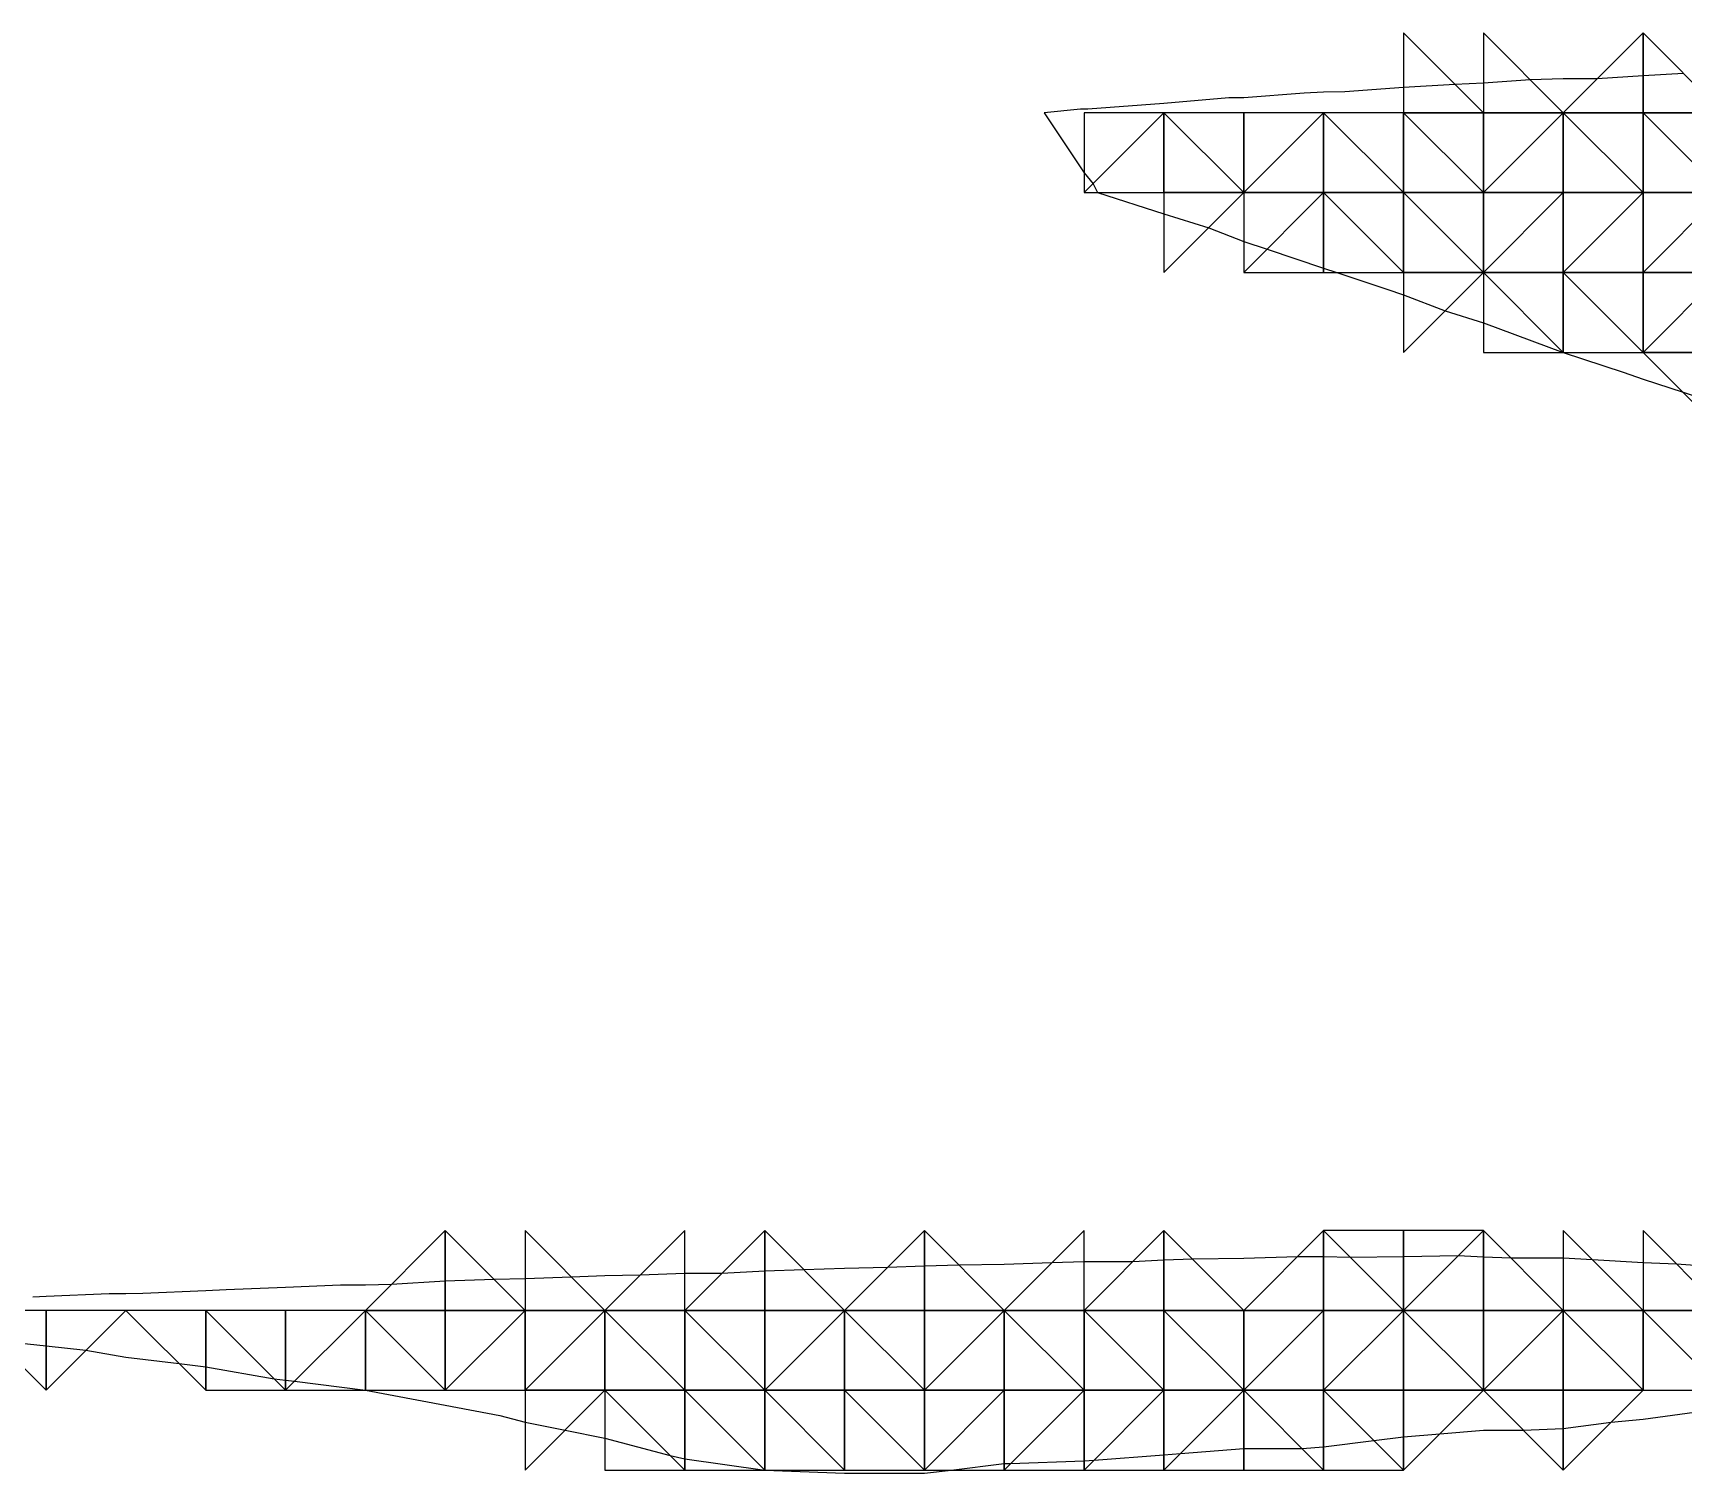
# Model space of a CAD drawing. Header units: metres. Extents: x 4732344 to 4732577, y 2266116 to 2266284.
# Drawn here: x 4732487.7 to 4732498.03, y 2266231.22 to 2266240.23 of the extents above; entities that cross this region are included whole.
import ezdxf

# ---------------------------------------------------------------- set-up
doc = ezdxf.new("R2010")
doc.units = ezdxf.units.M
doc.layers.add('TIN', color=5, linetype='Continuous')

msp = doc.modelspace()

# ---------------------------------------------------------------- linework, layer by layer
at = {"layer": 'lleno', "color": 3}
for points in [[(4732498.032, 2266239.982, 1328), (4732497.779, 2266239.966, 1327.997), (4732497.492, 2266239.948, 1327.994), (4732497.279, 2266239.948, 1327.992), (4732497.073, 2266239.941, 1327.989), (4732496.779, 2266239.92, 1327.986), (4732496.601, 2266239.913, 1327.984), (4732496.279, 2266239.894, 1327.983), (4732495.911, 2266239.867, 1327.979), (4732495.779, 2266239.865, 1327.978), (4732495.656, 2266239.858, 1327.976), (4732495.279, 2266239.828, 1327.972), (4732495.186, 2266239.828, 1327.971), (4732494.779, 2266239.793, 1327.967), (4732494.302, 2266239.758, 1327.962), (4732494.279, 2266239.757, 1327.961), (4732494.257, 2266239.757, 1327.961), (4732494.029, 2266239.735, 1327.959), (4732494.279, 2266239.36, 1327.953), (4732494.335, 2266239.291, 1327.951), (4732494.362, 2266239.235, 1327.95), (4732494.779, 2266239.103, 1327.95), (4732495.059, 2266239.015, 1327.951), (4732495.279, 2266238.929, 1327.95), (4732495.425, 2266238.881, 1327.95), (4732495.779, 2266238.763, 1327.95), (4732495.862, 2266238.735, 1327.95), (4732496.175, 2266238.631, 1327.951), (4732496.279, 2266238.596, 1327.951), (4732496.539, 2266238.495, 1327.95), (4732496.779, 2266238.419, 1327.951), (4732497.279, 2266238.235, 1327.95), (4732497.654, 2266238.11, 1327.95), (4732497.779, 2266238.068, 1327.95), (4732498.029, 2266237.985, 1327.95), (4732498.279, 2266237.902, 1327.95)], [(4732498.279, 2266232.504, 1328.003), (4732497.989, 2266232.525, 1328.001), (4732497.779, 2266232.533, 1328), (4732497.463, 2266232.551, 1327.997), (4732497.279, 2266232.562, 1327.996), (4732496.952, 2266232.562, 1327.995), (4732496.779, 2266232.568, 1327.994), (4732496.621, 2266232.577, 1327.993), (4732496.279, 2266232.571, 1327.992), (4732495.948, 2266232.566, 1327.99), (4732495.779, 2266232.571, 1327.99), (4732495.615, 2266232.571, 1327.989), (4732495.279, 2266232.56, 1327.988), (4732494.959, 2266232.555, 1327.987), (4732494.779, 2266232.55, 1327.986), (4732494.584, 2266232.54, 1327.986), (4732494.279, 2266232.54, 1327.983), (4732494.077, 2266232.533, 1327.983), (4732493.779, 2266232.523, 1327.982), (4732493.496, 2266232.518, 1327.981), (4732493.279, 2266232.511, 1327.98), (4732493.047, 2266232.503, 1327.979), (4732492.779, 2266232.498, 1327.978), (4732492.525, 2266232.489, 1327.977), (4732492.279, 2266232.481, 1327.977), (4732492.01, 2266232.466, 1327.976), (4732491.779, 2266232.466, 1327.975), (4732491.5, 2266232.456, 1327.974), (4732491.279, 2266232.452, 1327.973), (4732491.07, 2266232.444, 1327.973), (4732490.779, 2266232.433, 1327.972), (4732490.585, 2266232.429, 1327.971), (4732490.279, 2266232.418, 1327.97), (4732489.942, 2266232.398, 1327.969), (4732489.779, 2266232.392, 1327.969), (4732489.622, 2266232.392, 1327.968), (4732489.279, 2266232.378, 1327.967), (4732488.907, 2266232.363, 1327.966), (4732488.779, 2266232.357, 1327.965), (4732488.385, 2266232.341, 1327.964), (4732488.279, 2266232.339, 1327.963), (4732488.175, 2266232.339, 1327.963), (4732487.779, 2266232.322, 1327.961), (4732487.696, 2266232.318, 1327.96)], [(4732487.467, 2266232.047, 1327.95), (4732487.779, 2266232.013, 1327.95), (4732488.029, 2266231.985, 1327.95), (4732488.279, 2266231.941, 1327.951), (4732488.612, 2266231.902, 1327.952), (4732488.779, 2266231.882, 1327.952), (4732489.208, 2266231.806, 1327.952), (4732489.279, 2266231.797, 1327.952), (4732489.335, 2266231.791, 1327.952), (4732489.779, 2266231.735, 1327.952), (4732490.279, 2266231.641, 1327.952), (4732490.621, 2266231.577, 1327.951), (4732490.779, 2266231.535, 1327.951), (4732491.029, 2266231.485, 1327.95), (4732491.279, 2266231.435, 1327.951), (4732491.688, 2266231.326, 1327.952), (4732491.779, 2266231.306, 1327.952), (4732492.279, 2266231.235, 1327.955), (4732492.779, 2266231.216, 1327.957), (4732492.798, 2266231.216, 1327.957), (4732493.279, 2266231.216, 1327.959), (4732493.446, 2266231.235, 1327.961), (4732493.779, 2266231.277, 1327.963), (4732493.819, 2266231.275, 1327.963), (4732494.279, 2266231.293, 1327.966), (4732494.342, 2266231.297, 1327.966), (4732494.779, 2266231.331, 1327.968), (4732494.883, 2266231.339, 1327.969), (4732495.279, 2266231.37, 1327.971), (4732495.644, 2266231.37, 1327.973), (4732495.779, 2266231.381, 1327.974), (4732496.094, 2266231.42, 1327.976), (4732496.279, 2266231.443, 1327.977), (4732496.506, 2266231.462, 1327.978), (4732496.779, 2266231.485, 1327.98), (4732497.029, 2266231.485, 1327.983), (4732497.279, 2266231.496, 1327.985), (4732497.579, 2266231.535, 1327.989), (4732497.779, 2266231.553, 1327.99), (4732498.147, 2266231.603, 1327.993)]]:
    msp.add_polyline3d(points, dxfattribs=at)
at = {"layer": 'TIN', "color": 5}
for points in [[(4732496.279, 2266240.235, 0.044), (4732496.279, 2266239.735, 0.126), (4732496.779, 2266239.735, 0.131)], [(4732496.779, 2266240.235, 0.047), (4732496.779, 2266239.735, 0.131), (4732497.279, 2266239.735, 0.137)], [(4732497.779, 2266239.735, 0.143), (4732497.779, 2266240.235, 0.05), (4732497.279, 2266239.735, 0.137)], [(4732498.279, 2266239.735, 0.149), (4732497.779, 2266240.235, 0.05), (4732497.779, 2266239.735, 0.143)], [(4732494.279, 2266239.235, 0.099), (4732494.779, 2266239.235, 0.105), (4732494.779, 2266239.735, 0.108)], [(4732494.779, 2266239.735, 0.108), (4732494.279, 2266239.735, 0.103), (4732494.279, 2266239.235, 0.099)], [(4732494.779, 2266239.735, 0.108), (4732494.779, 2266239.235, 0.105), (4732495.279, 2266239.235, 0.111)], [(4732495.279, 2266239.235, 0.111), (4732495.279, 2266239.735, 0.114), (4732494.779, 2266239.735, 0.108)], [(4732495.279, 2266239.735, 0.114), (4732495.279, 2266239.235, 0.111), (4732495.779, 2266239.735, 0.12)], [(4732495.279, 2266239.235, 0.111), (4732495.779, 2266239.235, 0.117), (4732495.779, 2266239.735, 0.12)], [(4732496.279, 2266239.235, 0.123), (4732496.279, 2266239.735, 0.126), (4732495.779, 2266239.735, 0.12)], [(4732495.779, 2266239.735, 0.12), (4732495.779, 2266239.235, 0.117), (4732496.279, 2266239.235, 0.123)], [(4732496.279, 2266239.735, 0.126), (4732496.779, 2266239.235, 0.13), (4732496.779, 2266239.735, 0.131)], [(4732496.279, 2266239.235, 0.123), (4732496.779, 2266239.235, 0.13), (4732496.279, 2266239.735, 0.126)], [(4732497.279, 2266239.735, 0.137), (4732496.779, 2266239.235, 0.13), (4732497.279, 2266239.235, 0.136)], [(4732496.779, 2266239.735, 0.131), (4732496.779, 2266239.235, 0.13), (4732497.279, 2266239.735, 0.137)], [(4732497.279, 2266239.235, 0.136), (4732497.779, 2266239.235, 0.142), (4732497.279, 2266239.735, 0.137)], [(4732497.279, 2266239.735, 0.137), (4732497.779, 2266239.235, 0.142), (4732497.779, 2266239.735, 0.143)], [(4732497.779, 2266239.735, 0.143), (4732497.779, 2266239.235, 0.142), (4732498.279, 2266239.235, 0.149)], [(4732498.279, 2266239.235, 0.149), (4732498.279, 2266239.735, 0.149), (4732497.779, 2266239.735, 0.143)], [(4732494.779, 2266239.235, 0.105), (4732494.779, 2266238.735, 0.086), (4732495.279, 2266239.235, 0.111)], [(4732495.779, 2266239.235, 0.117), (4732495.279, 2266239.235, 0.111), (4732495.279, 2266238.735, 0.093)], [(4732495.279, 2266238.735, 0.093), (4732495.779, 2266238.735, 0.099), (4732495.779, 2266239.235, 0.117)], [(4732495.779, 2266238.735, 0.099), (4732496.279, 2266238.735, 0.105), (4732495.779, 2266239.235, 0.117)], [(4732495.779, 2266239.235, 0.117), (4732496.279, 2266238.735, 0.105), (4732496.279, 2266239.235, 0.123)], [(4732496.779, 2266238.735, 0.112), (4732496.779, 2266239.235, 0.13), (4732496.279, 2266239.235, 0.123)], [(4732496.279, 2266239.235, 0.123), (4732496.279, 2266238.735, 0.105), (4732496.779, 2266238.735, 0.112)], [(4732497.279, 2266239.235, 0.136), (4732496.779, 2266239.235, 0.13), (4732496.779, 2266238.735, 0.112)], [(4732496.779, 2266238.735, 0.112), (4732497.279, 2266238.735, 0.118), (4732497.279, 2266239.235, 0.136)], [(4732497.279, 2266238.735, 0.118), (4732497.779, 2266239.235, 0.142), (4732497.279, 2266239.235, 0.136)], [(4732497.779, 2266238.735, 0.124), (4732497.779, 2266239.235, 0.142), (4732497.279, 2266238.735, 0.118)], [(4732498.279, 2266239.235, 0.149), (4732497.779, 2266239.235, 0.142), (4732497.779, 2266238.735, 0.124)], [(4732497.779, 2266238.735, 0.124), (4732498.279, 2266238.735, 0.131), (4732498.279, 2266239.235, 0.149)], [(4732496.779, 2266238.735, 0.112), (4732496.279, 2266238.735, 0.105), (4732496.279, 2266238.235, 0.087)], [(4732496.779, 2266238.235, 0.093), (4732497.279, 2266238.235, 0.1), (4732496.779, 2266238.735, 0.112)], [(4732497.279, 2266238.235, 0.1), (4732497.279, 2266238.735, 0.118), (4732496.779, 2266238.735, 0.112)], [(4732497.279, 2266238.735, 0.118), (4732497.779, 2266238.235, 0.106), (4732497.779, 2266238.735, 0.124)], [(4732497.279, 2266238.235, 0.1), (4732497.779, 2266238.235, 0.106), (4732497.279, 2266238.735, 0.118)], [(4732497.779, 2266238.235, 0.106), (4732498.279, 2266238.235, 0.112), (4732498.279, 2266238.735, 0.131)], [(4732497.779, 2266238.235, 0.106), (4732498.279, 2266238.735, 0.131), (4732497.779, 2266238.735, 0.124)], [(4732497.779, 2266238.235, 0.106), (4732498.279, 2266237.735, 0.094), (4732498.279, 2266238.235, 0.112)], [(4732490.279, 2266232.235, 0.119), (4732490.279, 2266232.735, 0.067), (4732489.779, 2266232.235, 0.116)], [(4732490.779, 2266232.235, 0.121), (4732490.279, 2266232.735, 0.067), (4732490.279, 2266232.235, 0.119)], [(4732490.779, 2266232.735, 0.068), (4732490.779, 2266232.235, 0.121), (4732491.279, 2266232.235, 0.123)], [(4732491.279, 2266232.235, 0.123), (4732491.779, 2266232.235, 0.125), (4732491.779, 2266232.735, 0.071)], [(4732492.279, 2266232.235, 0.128), (4732492.279, 2266232.735, 0.071), (4732491.779, 2266232.235, 0.125)], [(4732492.279, 2266232.235, 0.128), (4732492.779, 2266232.235, 0.13), (4732492.279, 2266232.735, 0.071)], [(4732493.279, 2266232.235, 0.132), (4732493.279, 2266232.735, 0.074), (4732492.779, 2266232.235, 0.13)], [(4732493.779, 2266232.235, 0.134), (4732493.279, 2266232.735, 0.074), (4732493.279, 2266232.235, 0.132)], [(4732493.779, 2266232.235, 0.134), (4732494.279, 2266232.235, 0.136), (4732494.279, 2266232.735, 0.077)], [(4732494.779, 2266232.735, 0.077), (4732494.279, 2266232.235, 0.136), (4732494.779, 2266232.235, 0.139)], [(4732494.779, 2266232.235, 0.139), (4732495.279, 2266232.235, 0.141), (4732494.779, 2266232.735, 0.077)], [(4732495.779, 2266232.235, 0.141), (4732495.779, 2266232.735, 0.08), (4732495.279, 2266232.235, 0.141)], [(4732496.279, 2266232.235, 0.139), (4732495.779, 2266232.735, 0.08), (4732495.779, 2266232.235, 0.141)], [(4732496.279, 2266232.235, 0.139), (4732496.279, 2266232.735, 0.081), (4732495.779, 2266232.735, 0.08)], [(4732496.779, 2266232.235, 0.136), (4732496.779, 2266232.735, 0.082), (4732496.279, 2266232.235, 0.139)], [(4732496.779, 2266232.735, 0.082), (4732496.279, 2266232.735, 0.081), (4732496.279, 2266232.235, 0.139)], [(4732496.779, 2266232.735, 0.082), (4732496.779, 2266232.235, 0.136), (4732497.279, 2266232.235, 0.134)], [(4732497.779, 2266232.235, 0.131), (4732497.279, 2266232.735, 0.082), (4732497.279, 2266232.235, 0.134)], [(4732497.779, 2266232.735, 0.079), (4732497.779, 2266232.235, 0.131), (4732498.279, 2266232.235, 0.129)], [(4732487.779, 2266231.735, 0.09), (4732487.779, 2266232.235, 0.108), (4732487.279, 2266232.235, 0.106)], [(4732487.779, 2266232.235, 0.108), (4732487.779, 2266231.735, 0.09), (4732488.279, 2266232.235, 0.11)], [(4732488.779, 2266231.735, 0.095), (4732488.779, 2266232.235, 0.112), (4732488.279, 2266232.235, 0.11)], [(4732489.279, 2266231.735, 0.098), (4732488.779, 2266232.235, 0.112), (4732488.779, 2266231.735, 0.095)], [(4732489.279, 2266231.735, 0.098), (4732489.279, 2266232.235, 0.114), (4732488.779, 2266232.235, 0.112)], [(4732489.779, 2266232.235, 0.116), (4732489.279, 2266231.735, 0.098), (4732489.779, 2266231.735, 0.1)], [(4732489.279, 2266232.235, 0.114), (4732489.279, 2266231.735, 0.098), (4732489.779, 2266232.235, 0.116)], [(4732490.279, 2266231.735, 0.103), (4732489.779, 2266232.235, 0.116), (4732489.779, 2266231.735, 0.1)], [(4732490.279, 2266232.235, 0.119), (4732489.779, 2266232.235, 0.116), (4732490.279, 2266231.735, 0.103)], [(4732490.279, 2266232.235, 0.119), (4732490.279, 2266231.735, 0.103), (4732490.779, 2266232.235, 0.121)], [(4732490.279, 2266231.735, 0.103), (4732490.779, 2266231.735, 0.106), (4732490.779, 2266232.235, 0.121)], [(4732491.279, 2266232.235, 0.123), (4732490.779, 2266232.235, 0.121), (4732490.779, 2266231.735, 0.106)], [(4732490.779, 2266231.735, 0.106), (4732491.279, 2266231.735, 0.109), (4732491.279, 2266232.235, 0.123)], [(4732491.279, 2266232.235, 0.123), (4732491.279, 2266231.735, 0.109), (4732491.779, 2266231.735, 0.112)], [(4732491.779, 2266231.735, 0.112), (4732491.779, 2266232.235, 0.125), (4732491.279, 2266232.235, 0.123)], [(4732491.779, 2266232.235, 0.125), (4732492.279, 2266231.735, 0.114), (4732492.279, 2266232.235, 0.128)], [(4732491.779, 2266232.235, 0.125), (4732491.779, 2266231.735, 0.112), (4732492.279, 2266231.735, 0.114)], [(4732492.279, 2266232.235, 0.128), (4732492.279, 2266231.735, 0.114), (4732492.779, 2266232.235, 0.13)], [(4732492.779, 2266232.235, 0.13), (4732492.279, 2266231.735, 0.114), (4732492.779, 2266231.735, 0.116)], [(4732493.279, 2266231.735, 0.12), (4732493.279, 2266232.235, 0.132), (4732492.779, 2266232.235, 0.13)], [(4732492.779, 2266232.235, 0.13), (4732492.779, 2266231.735, 0.116), (4732493.279, 2266231.735, 0.12)], [(4732493.779, 2266232.235, 0.134), (4732493.279, 2266232.235, 0.132), (4732493.279, 2266231.735, 0.12)], [(4732493.279, 2266231.735, 0.12), (4732493.779, 2266231.735, 0.122), (4732493.779, 2266232.235, 0.134)], [(4732493.779, 2266231.735, 0.122), (4732494.279, 2266231.735, 0.123), (4732493.779, 2266232.235, 0.134)], [(4732493.779, 2266232.235, 0.134), (4732494.279, 2266231.735, 0.123), (4732494.279, 2266232.235, 0.136)], [(4732494.779, 2266232.235, 0.139), (4732494.279, 2266232.235, 0.136), (4732494.779, 2266231.735, 0.121)], [(4732494.279, 2266232.235, 0.136), (4732494.279, 2266231.735, 0.123), (4732494.779, 2266231.735, 0.121)], [(4732495.279, 2266231.735, 0.119), (4732495.279, 2266232.235, 0.141), (4732494.779, 2266232.235, 0.139)], [(4732494.779, 2266232.235, 0.139), (4732494.779, 2266231.735, 0.121), (4732495.279, 2266231.735, 0.119)], [(4732495.779, 2266232.235, 0.141), (4732495.279, 2266232.235, 0.141), (4732495.279, 2266231.735, 0.119)], [(4732495.279, 2266231.735, 0.119), (4732495.779, 2266231.735, 0.117), (4732495.779, 2266232.235, 0.141)], [(4732496.279, 2266232.235, 0.139), (4732495.779, 2266231.735, 0.117), (4732496.279, 2266231.735, 0.114)], [(4732495.779, 2266232.235, 0.141), (4732495.779, 2266231.735, 0.117), (4732496.279, 2266232.235, 0.139)], [(4732496.279, 2266231.735, 0.114), (4732496.779, 2266231.735, 0.112), (4732496.279, 2266232.235, 0.139)], [(4732496.279, 2266232.235, 0.139), (4732496.779, 2266231.735, 0.112), (4732496.779, 2266232.235, 0.136)], [(4732496.779, 2266231.735, 0.112), (4732497.279, 2266231.735, 0.111), (4732497.279, 2266232.235, 0.134)], [(4732497.279, 2266232.235, 0.134), (4732496.779, 2266232.235, 0.136), (4732496.779, 2266231.735, 0.112)], [(4732497.279, 2266232.235, 0.134), (4732497.279, 2266231.735, 0.111), (4732497.779, 2266231.735, 0.108)], [(4732497.779, 2266231.735, 0.108), (4732497.779, 2266232.235, 0.131), (4732497.279, 2266232.235, 0.134)], [(4732497.779, 2266232.235, 0.131), (4732497.779, 2266231.735, 0.108), (4732498.279, 2266231.735, 0.105)], [(4732498.279, 2266231.735, 0.105), (4732498.279, 2266232.235, 0.129), (4732497.779, 2266232.235, 0.131)], [(4732491.279, 2266231.735, 0.109), (4732490.779, 2266231.735, 0.106), (4732490.779, 2266231.235, 0.091)], [(4732491.279, 2266231.235, 0.094), (4732491.779, 2266231.235, 0.098), (4732491.279, 2266231.735, 0.109)], [(4732491.779, 2266231.235, 0.098), (4732491.779, 2266231.735, 0.112), (4732491.279, 2266231.735, 0.109)], [(4732491.779, 2266231.735, 0.112), (4732491.779, 2266231.235, 0.098), (4732492.279, 2266231.235, 0.1)], [(4732492.279, 2266231.235, 0.1), (4732492.279, 2266231.735, 0.114), (4732491.779, 2266231.735, 0.112)], [(4732492.279, 2266231.735, 0.114), (4732492.779, 2266231.235, 0.101), (4732492.779, 2266231.735, 0.116)], [(4732492.279, 2266231.235, 0.1), (4732492.779, 2266231.235, 0.101), (4732492.279, 2266231.735, 0.114)], [(4732492.779, 2266231.735, 0.116), (4732492.779, 2266231.235, 0.101), (4732493.279, 2266231.235, 0.101)], [(4732493.279, 2266231.735, 0.12), (4732492.779, 2266231.735, 0.116), (4732493.279, 2266231.235, 0.101)], [(4732493.279, 2266231.735, 0.12), (4732493.279, 2266231.235, 0.101), (4732493.779, 2266231.735, 0.122)], [(4732493.779, 2266231.735, 0.122), (4732493.279, 2266231.235, 0.101), (4732493.779, 2266231.235, 0.098)], [(4732494.279, 2266231.735, 0.123), (4732493.779, 2266231.235, 0.098), (4732494.279, 2266231.235, 0.097)], [(4732494.279, 2266231.735, 0.123), (4732493.779, 2266231.735, 0.122), (4732493.779, 2266231.235, 0.098)], [(4732494.779, 2266231.735, 0.121), (4732494.279, 2266231.735, 0.123), (4732494.279, 2266231.235, 0.097)], [(4732494.279, 2266231.235, 0.097), (4732494.779, 2266231.235, 0.095), (4732494.779, 2266231.735, 0.121)], [(4732495.279, 2266231.735, 0.119), (4732494.779, 2266231.235, 0.095), (4732495.279, 2266231.235, 0.093)], [(4732495.279, 2266231.735, 0.119), (4732494.779, 2266231.735, 0.121), (4732494.779, 2266231.235, 0.095)], [(4732495.779, 2266231.235, 0.093), (4732495.779, 2266231.735, 0.117), (4732495.279, 2266231.735, 0.119)], [(4732495.279, 2266231.735, 0.119), (4732495.279, 2266231.235, 0.093), (4732495.779, 2266231.235, 0.093)], [(4732495.779, 2266231.735, 0.117), (4732496.279, 2266231.235, 0.09), (4732496.279, 2266231.735, 0.114)], [(4732495.779, 2266231.735, 0.117), (4732495.779, 2266231.235, 0.093), (4732496.279, 2266231.235, 0.09)], [(4732496.279, 2266231.735, 0.114), (4732496.279, 2266231.235, 0.09), (4732496.779, 2266231.735, 0.112)], [(4732497.279, 2266231.735, 0.111), (4732496.779, 2266231.735, 0.112), (4732497.279, 2266231.235, 0.088)], [(4732497.279, 2266231.735, 0.111), (4732497.279, 2266231.235, 0.088), (4732497.779, 2266231.735, 0.108)]]:
    msp.add_3dface(points, dxfattribs=at)

doc.saveas('drawing.dxf')
